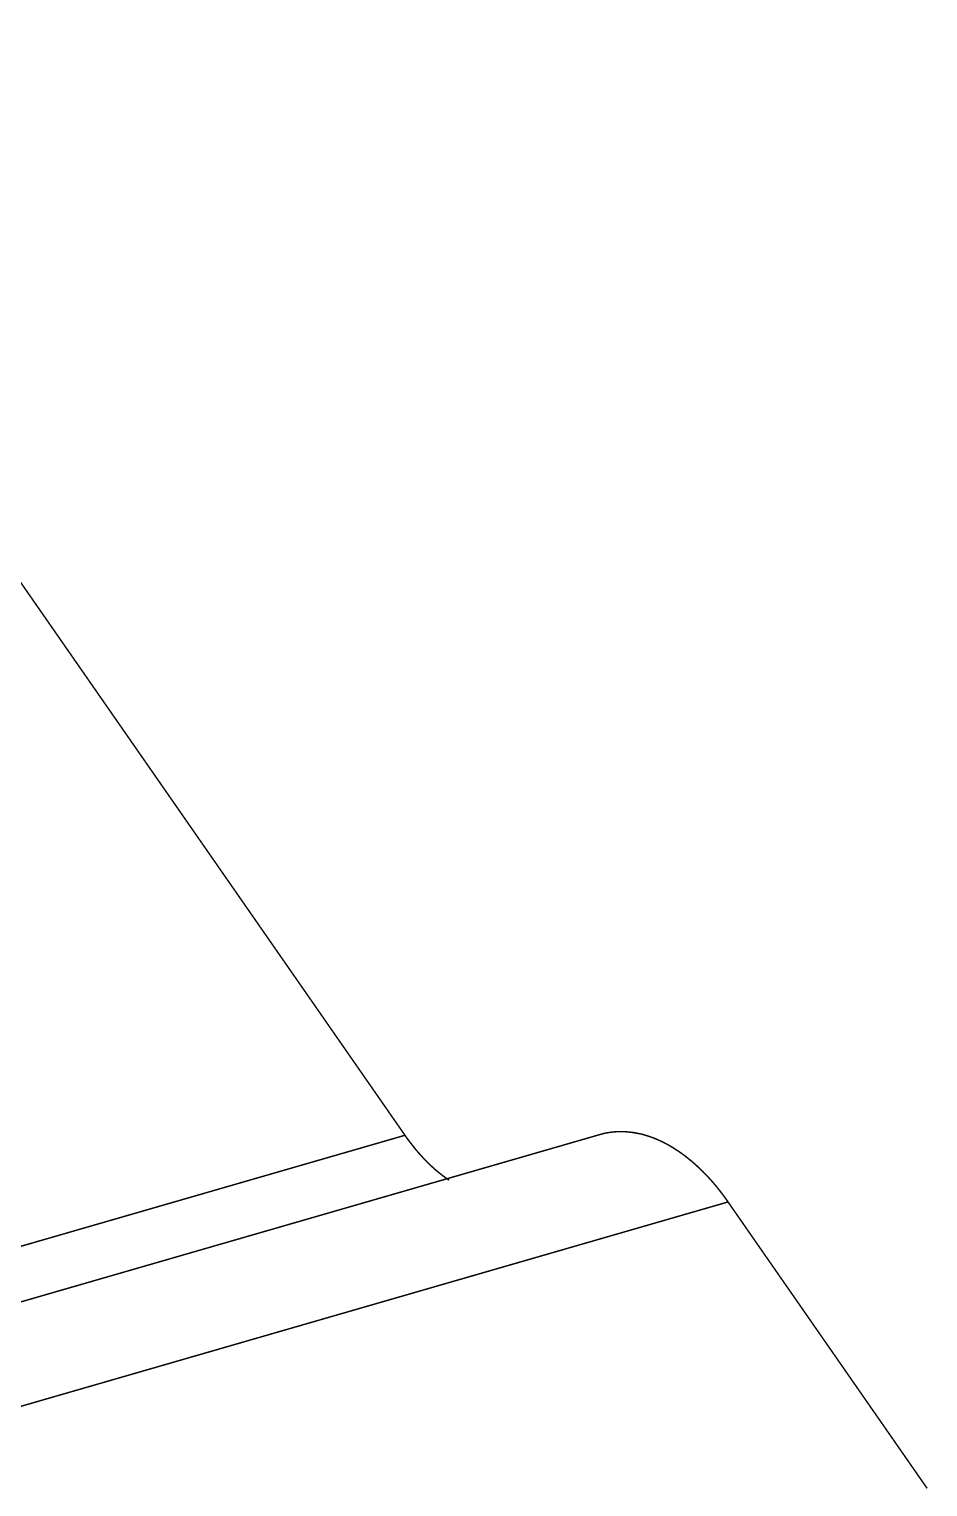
# Model space of a CAD drawing. Header units: millimetres. Extents: x 235 to 830, y 272 to 692.
# Drawn here: x 595.05 to 602.92, y 376.12 to 388.89 of the extents above; entities that cross this region are included whole.
import ezdxf

# ---------------------------------------------------------------- set-up
doc = ezdxf.new("R2010")
doc.units = ezdxf.units.MM
doc.layers.add('Mechanical1', color=6, linetype='Continuous')

msp = doc.modelspace()

# ---------------------------------------------------------------- linework, layer by layer
at = {"layer": 'Mechanical1', "const_width": 0.0127}
for points in [[(577.758, 408.796), (598.34, 379.199)], [(600.13, 379.224), (600.141, 379.225)], [(600.332, 379.224), (600.342, 379.223)], [(590.298, 376.876), (598.34, 379.199)], [(592.008, 376.883), (600.05, 379.206)], [(598.34, 379.199), (598.349, 379.186)], [(598.349, 379.186), (598.358, 379.173)], [(598.358, 379.173), (598.368, 379.159)], [(598.368, 379.159), (598.379, 379.145)], [(598.379, 379.145), (598.391, 379.13)], [(598.391, 379.13), (598.404, 379.113)], [(598.404, 379.113), (598.418, 379.095)], [(600.06, 379.209), (600.069, 379.211)], [(600.069, 379.211), (600.078, 379.214)], [(600.078, 379.214), (600.088, 379.216)], [(600.088, 379.216), (600.098, 379.218)], [(600.098, 379.218), (600.109, 379.22)], [(600.109, 379.22), (600.119, 379.222)], [(600.119, 379.222), (600.13, 379.224)], [(600.342, 379.223), (600.352, 379.221)], [(600.352, 379.221), (600.361, 379.22)], [(600.361, 379.22), (600.37, 379.218)], [(600.37, 379.218), (600.38, 379.216)], [(600.38, 379.216), (600.389, 379.214)], [(600.389, 379.214), (600.398, 379.212)], [(600.398, 379.212), (600.406, 379.21)], [(600.406, 379.21), (600.414, 379.209)], [(600.414, 379.209), (600.422, 379.207)], [(600.422, 379.207), (600.43, 379.204)], [(600.43, 379.204), (600.437, 379.202)], [(600.437, 379.202), (600.445, 379.2)], [(600.445, 379.2), (600.453, 379.198)], [(600.453, 379.198), (600.461, 379.195)], [(600.461, 379.195), (600.468, 379.193)], [(600.468, 379.193), (600.476, 379.19)], [(600.476, 379.19), (600.484, 379.188)], [(600.484, 379.188), (600.491, 379.185)], [(600.491, 379.185), (600.499, 379.182)], [(600.499, 379.182), (600.507, 379.18)], [(600.507, 379.18), (600.514, 379.177)], [(600.514, 379.177), (600.522, 379.174)], [(600.522, 379.174), (600.529, 379.171)], [(600.529, 379.171), (600.537, 379.168)], [(600.537, 379.168), (600.544, 379.165)], [(600.544, 379.165), (600.552, 379.161)], [(600.552, 379.161), (600.559, 379.158)], [(600.559, 379.158), (600.567, 379.155)], [(600.567, 379.155), (600.574, 379.152)], [(600.574, 379.152), (600.581, 379.148)], [(600.581, 379.148), (600.589, 379.145)], [(600.589, 379.145), (600.596, 379.141)], [(600.596, 379.141), (600.603, 379.138)], [(600.603, 379.138), (600.611, 379.134)], [(600.611, 379.134), (600.618, 379.13)], [(600.618, 379.13), (600.625, 379.126)], [(600.625, 379.126), (600.636, 379.121)], [(600.636, 379.121), (600.646, 379.115)], [(600.646, 379.115), (600.656, 379.11)], [(600.656, 379.11), (600.665, 379.104)], [(600.665, 379.104), (600.674, 379.099)], [(600.674, 379.099), (600.684, 379.093)], [(598.418, 379.095), (598.43, 379.08)], [(598.43, 379.08), (598.436, 379.072)], [(598.436, 379.072), (598.443, 379.065)], [(598.443, 379.065), (598.449, 379.057)], [(598.449, 379.057), (598.456, 379.05)], [(598.456, 379.05), (598.462, 379.042)], [(598.462, 379.042), (598.469, 379.035)], [(598.469, 379.035), (598.475, 379.028)], [(598.475, 379.028), (598.481, 379.021)], [(598.481, 379.021), (598.488, 379.014)], [(598.488, 379.014), (598.494, 379.007)], [(598.494, 379.007), (598.5, 379)], [(598.5, 379), (598.507, 378.993)], [(598.507, 378.993), (598.513, 378.987)], [(598.513, 378.987), (598.52, 378.98)], [(598.52, 378.98), (598.526, 378.973)], [(598.526, 378.973), (598.533, 378.967)], [(600.684, 379.093), (600.693, 379.088)], [(600.693, 379.088), (600.702, 379.082)], [(600.702, 379.082), (600.711, 379.076)], [(600.711, 379.076), (600.72, 379.07)], [(600.72, 379.07), (600.728, 379.065)], [(600.728, 379.065), (600.736, 379.06)], [(600.736, 379.06), (600.744, 379.054)], [(600.744, 379.054), (600.751, 379.049)], [(600.751, 379.049), (600.759, 379.044)], [(600.759, 379.044), (600.767, 379.038)], [(600.767, 379.038), (600.774, 379.033)], [(600.774, 379.033), (600.782, 379.027)], [(600.782, 379.027), (600.79, 379.021)], [(600.79, 379.021), (600.797, 379.016)], [(600.797, 379.016), (600.805, 379.01)], [(600.805, 379.01), (600.812, 379.004)], [(600.812, 379.004), (600.819, 378.998)], [(600.819, 378.998), (600.827, 378.992)], [(600.827, 378.992), (600.834, 378.986)], [(600.834, 378.986), (600.841, 378.98)], [(600.841, 378.98), (600.849, 378.974)], [(600.849, 378.974), (600.856, 378.968)], [(598.533, 378.967), (598.539, 378.96)], [(598.539, 378.96), (598.546, 378.953)], [(598.546, 378.953), (598.553, 378.947)], [(598.553, 378.947), (598.56, 378.94)], [(598.56, 378.94), (598.566, 378.934)], [(598.566, 378.934), (598.573, 378.928)], [(598.573, 378.928), (598.58, 378.921)], [(598.58, 378.921), (598.587, 378.915)], [(598.587, 378.915), (598.594, 378.909)], [(598.594, 378.909), (598.601, 378.902)], [(598.601, 378.902), (598.608, 378.896)], [(598.608, 378.896), (598.615, 378.89)], [(598.615, 378.89), (598.622, 378.884)], [(598.622, 378.884), (598.63, 378.878)], [(598.63, 378.878), (598.637, 378.872)], [(598.637, 378.872), (598.644, 378.866)], [(598.644, 378.866), (598.651, 378.861)], [(598.651, 378.861), (598.659, 378.855)], [(598.659, 378.855), (598.666, 378.849)], [(598.666, 378.849), (598.673, 378.843)], [(598.673, 378.843), (598.681, 378.838)], [(600.856, 378.968), (600.863, 378.962)], [(600.863, 378.962), (600.87, 378.956)], [(600.87, 378.956), (600.877, 378.95)], [(600.877, 378.95), (600.884, 378.943)], [(600.884, 378.943), (600.891, 378.937)], [(600.891, 378.937), (600.898, 378.931)], [(600.898, 378.931), (600.905, 378.924)], [(600.905, 378.924), (600.912, 378.918)], [(600.912, 378.918), (600.923, 378.908)], [(600.923, 378.908), (600.934, 378.897)], [(600.934, 378.897), (600.944, 378.887)], [(600.944, 378.887), (600.955, 378.877)], [(600.955, 378.877), (600.965, 378.866)], [(600.965, 378.866), (600.976, 378.855)], [(600.976, 378.855), (600.986, 378.845)], [(600.986, 378.845), (600.996, 378.834)], [(598.681, 378.838), (598.688, 378.832)], [(598.688, 378.832), (598.696, 378.826)], [(598.696, 378.826), (598.704, 378.821)], [(598.704, 378.821), (598.713, 378.815)], [(598.713, 378.815), (598.721, 378.809)], [(598.721, 378.809), (598.722, 378.809)], [(600.996, 378.834), (601.006, 378.823)], [(601.006, 378.823), (601.016, 378.812)], [(601.016, 378.812), (601.025, 378.802)], [(601.025, 378.802), (601.034, 378.792)], [(601.034, 378.792), (601.043, 378.782)], [(601.043, 378.782), (601.051, 378.771)], [(601.051, 378.771), (601.06, 378.761)], [(601.06, 378.761), (601.069, 378.751)], [(601.069, 378.751), (601.077, 378.74)], [(601.077, 378.74), (601.086, 378.73)], [(601.086, 378.73), (601.094, 378.719)], [(601.094, 378.719), (601.102, 378.709)], [(593.129, 376.292), (601.171, 378.615)], [(601.102, 378.709), (601.111, 378.698)], [(601.111, 378.698), (601.119, 378.687)], [(601.119, 378.687), (601.127, 378.677)], [(601.127, 378.677), (601.135, 378.666)], [(601.135, 378.666), (601.143, 378.655)], [(601.143, 378.655), (601.151, 378.644)], [(601.151, 378.644), (601.159, 378.633)], [(601.159, 378.633), (601.166, 378.622)], [(601.166, 378.622), (601.171, 378.615)], [(601.171, 378.615), (602.916, 376.106)]]:
    msp.add_lwpolyline(points, dxfattribs=at)
for points in [[(600.141, 379.225, -0.004571), (600.153, 379.227)], [(600.153, 379.227, -0.004524), (600.165, 379.228)], [(600.165, 379.228, -0.00448), (600.177, 379.229)], [(600.177, 379.229, -0.004929), (600.191, 379.23)], [(600.191, 379.23, -0.005366), (600.206, 379.231)], [(600.206, 379.231, -0.005312), (600.221, 379.231)], [(600.221, 379.231, -0.006215), (600.238, 379.231)], [(600.238, 379.231, -0.007096), (600.259, 379.231)], [(600.259, 379.231, -0.008892), (600.284, 379.229)], [(600.284, 379.229, -0.016179), (600.332, 379.224)], [(600.05, 379.206, -0.004448), (600.06, 379.209)]]:
    msp.add_lwpolyline(points, format="xyb", dxfattribs=at)
at = {"layer": 'Mechanical1', "const_width": 0.00635}
for points in [[(600.138, 379.225, 1), (600.144, 379.225, 1)], [(600.138, 379.225, 1), (600.144, 379.225, 1)], [(600.15, 379.227, 1), (600.156, 379.227, 1)], [(600.15, 379.227, 1), (600.156, 379.227, 1)], [(600.162, 379.228, 1), (600.168, 379.228, 1)], [(600.162, 379.228, 1), (600.168, 379.228, 1)], [(600.174, 379.229, 1), (600.18, 379.229, 1)], [(600.174, 379.229, 1), (600.18, 379.229, 1)], [(600.188, 379.23, 1), (600.194, 379.23, 1)], [(600.188, 379.23, 1), (600.194, 379.23, 1)], [(600.202, 379.231, 1), (600.209, 379.231, 1)], [(600.202, 379.231, 1), (600.209, 379.231, 1)], [(600.217, 379.231, 1), (600.224, 379.231, 1)], [(600.217, 379.231, 1), (600.224, 379.231, 1)], [(600.235, 379.231, 1), (600.241, 379.231, 1)], [(600.235, 379.231, 1), (600.241, 379.231, 1)], [(600.255, 379.231, 1), (600.262, 379.231, 1)], [(600.255, 379.231, 1), (600.262, 379.231, 1)], [(600.281, 379.229, 1), (600.288, 379.229, 1)], [(600.281, 379.229, 1), (600.288, 379.229, 1)], [(600.328, 379.224, 1), (600.335, 379.224, 1)], [(600.328, 379.224, 1), (600.335, 379.224, 1)], [(598.337, 379.199, 1), (598.343, 379.199, 1)], [(598.337, 379.199, 1), (598.343, 379.199, 1)], [(598.337, 379.199, 1), (598.343, 379.199, 1)], [(598.346, 379.186, 1), (598.352, 379.186, 1)], [(598.346, 379.186, 1), (598.352, 379.186, 1)], [(598.355, 379.173, 1), (598.362, 379.173, 1)], [(598.355, 379.173, 1), (598.362, 379.173, 1)], [(598.365, 379.159, 1), (598.372, 379.159, 1)], [(598.365, 379.159, 1), (598.372, 379.159, 1)], [(598.376, 379.145, 1), (598.382, 379.145, 1)], [(598.376, 379.145, 1), (598.382, 379.145, 1)], [(598.388, 379.13, 1), (598.394, 379.13, 1)], [(598.388, 379.13, 1), (598.394, 379.13, 1)], [(598.4, 379.113, 1), (598.407, 379.113, 1)], [(598.4, 379.113, 1), (598.407, 379.113, 1)], [(600.047, 379.206, 1), (600.053, 379.206, 1)], [(600.047, 379.206, 1), (600.053, 379.206, 1)], [(600.057, 379.209, 1), (600.063, 379.209, 1)], [(600.057, 379.209, 1), (600.063, 379.209, 1)], [(600.066, 379.211, 1), (600.072, 379.211, 1)], [(600.066, 379.211, 1), (600.072, 379.211, 1)], [(600.075, 379.214, 1), (600.082, 379.214, 1)], [(600.075, 379.214, 1), (600.082, 379.214, 1)], [(600.084, 379.216, 1), (600.091, 379.216, 1)], [(600.084, 379.216, 1), (600.091, 379.216, 1)], [(600.095, 379.218, 1), (600.101, 379.218, 1)], [(600.095, 379.218, 1), (600.101, 379.218, 1)], [(600.106, 379.22, 1), (600.112, 379.22, 1)], [(600.106, 379.22, 1), (600.112, 379.22, 1)], [(600.116, 379.222, 1), (600.123, 379.222, 1)], [(600.116, 379.222, 1), (600.123, 379.222, 1)], [(600.127, 379.224, 1), (600.133, 379.224, 1)], [(600.127, 379.224, 1), (600.133, 379.224, 1)], [(600.339, 379.223, 1), (600.345, 379.223, 1)], [(600.339, 379.223, 1), (600.345, 379.223, 1)], [(600.348, 379.221, 1), (600.355, 379.221, 1)], [(600.348, 379.221, 1), (600.355, 379.221, 1)], [(600.358, 379.22, 1), (600.364, 379.22, 1)], [(600.358, 379.22, 1), (600.364, 379.22, 1)], [(600.367, 379.218, 1), (600.373, 379.218, 1)], [(600.367, 379.218, 1), (600.373, 379.218, 1)], [(600.376, 379.216, 1), (600.383, 379.216, 1)], [(600.376, 379.216, 1), (600.383, 379.216, 1)], [(600.386, 379.214, 1), (600.392, 379.214, 1)], [(600.386, 379.214, 1), (600.392, 379.214, 1)], [(600.395, 379.212, 1), (600.401, 379.212, 1)], [(600.395, 379.212, 1), (600.401, 379.212, 1)], [(600.403, 379.21, 1), (600.409, 379.21, 1)], [(600.403, 379.21, 1), (600.409, 379.21, 1)], [(600.411, 379.209, 1), (600.417, 379.209, 1)], [(600.411, 379.209, 1), (600.417, 379.209, 1)], [(600.419, 379.207, 1), (600.425, 379.207, 1)], [(600.419, 379.207, 1), (600.425, 379.207, 1)], [(600.426, 379.204, 1), (600.433, 379.204, 1)], [(600.426, 379.204, 1), (600.433, 379.204, 1)], [(600.434, 379.202, 1), (600.441, 379.202, 1)], [(600.434, 379.202, 1), (600.441, 379.202, 1)], [(600.442, 379.2, 1), (600.448, 379.2, 1)], [(600.442, 379.2, 1), (600.448, 379.2, 1)], [(600.45, 379.198, 1), (600.456, 379.198, 1)], [(600.45, 379.198, 1), (600.456, 379.198, 1)], [(600.457, 379.195, 1), (600.464, 379.195, 1)], [(600.457, 379.195, 1), (600.464, 379.195, 1)], [(600.465, 379.193, 1), (600.472, 379.193, 1)], [(600.465, 379.193, 1), (600.472, 379.193, 1)], [(600.473, 379.19, 1), (600.479, 379.19, 1)], [(600.473, 379.19, 1), (600.479, 379.19, 1)], [(600.481, 379.188, 1), (600.487, 379.188, 1)], [(600.481, 379.188, 1), (600.487, 379.188, 1)], [(600.488, 379.185, 1), (600.495, 379.185, 1)], [(600.488, 379.185, 1), (600.495, 379.185, 1)], [(600.496, 379.182, 1), (600.502, 379.182, 1)], [(600.496, 379.182, 1), (600.502, 379.182, 1)], [(600.503, 379.18, 1), (600.51, 379.18, 1)], [(600.503, 379.18, 1), (600.51, 379.18, 1)], [(600.511, 379.177, 1), (600.517, 379.177, 1)], [(600.511, 379.177, 1), (600.517, 379.177, 1)], [(600.519, 379.174, 1), (600.525, 379.174, 1)], [(600.519, 379.174, 1), (600.525, 379.174, 1)], [(600.526, 379.171, 1), (600.533, 379.171, 1)], [(600.526, 379.171, 1), (600.533, 379.171, 1)], [(600.534, 379.168, 1), (600.54, 379.168, 1)], [(600.534, 379.168, 1), (600.54, 379.168, 1)], [(600.541, 379.165, 1), (600.548, 379.165, 1)], [(600.541, 379.165, 1), (600.548, 379.165, 1)], [(600.549, 379.161, 1), (600.555, 379.161, 1)], [(600.549, 379.161, 1), (600.555, 379.161, 1)], [(600.556, 379.158, 1), (600.562, 379.158, 1)], [(600.556, 379.158, 1), (600.562, 379.158, 1)], [(600.563, 379.155, 1), (600.57, 379.155, 1)], [(600.563, 379.155, 1), (600.57, 379.155, 1)], [(600.571, 379.152, 1), (600.577, 379.152, 1)], [(600.571, 379.152, 1), (600.577, 379.152, 1)], [(600.578, 379.148, 1), (600.585, 379.148, 1)], [(600.578, 379.148, 1), (600.585, 379.148, 1)], [(600.586, 379.145, 1), (600.592, 379.145, 1)], [(600.586, 379.145, 1), (600.592, 379.145, 1)], [(600.593, 379.141, 1), (600.599, 379.141, 1)], [(600.593, 379.141, 1), (600.599, 379.141, 1)], [(600.6, 379.138, 1), (600.606, 379.138, 1)], [(600.6, 379.138, 1), (600.606, 379.138, 1)], [(600.607, 379.134, 1), (600.614, 379.134, 1)], [(600.607, 379.134, 1), (600.614, 379.134, 1)], [(600.615, 379.13, 1), (600.621, 379.13, 1)], [(600.615, 379.13, 1), (600.621, 379.13, 1)], [(600.622, 379.126, 1), (600.628, 379.126, 1)], [(600.622, 379.126, 1), (600.628, 379.126, 1)], [(600.632, 379.121, 1), (600.639, 379.121, 1)], [(600.632, 379.121, 1), (600.639, 379.121, 1)], [(600.643, 379.115, 1), (600.649, 379.115, 1)], [(600.643, 379.115, 1), (600.649, 379.115, 1)], [(600.653, 379.11, 1), (600.659, 379.11, 1)], [(600.653, 379.11, 1), (600.659, 379.11, 1)], [(600.662, 379.104, 1), (600.668, 379.104, 1)], [(600.662, 379.104, 1), (600.668, 379.104, 1)], [(600.671, 379.099, 1), (600.678, 379.099, 1)], [(600.671, 379.099, 1), (600.678, 379.099, 1)], [(598.414, 379.095, 1), (598.421, 379.095, 1)], [(598.414, 379.095, 1), (598.421, 379.095, 1)], [(598.427, 379.08, 1), (598.433, 379.08, 1)], [(598.427, 379.08, 1), (598.433, 379.08, 1)], [(598.433, 379.072, 1), (598.44, 379.072, 1)], [(598.433, 379.072, 1), (598.44, 379.072, 1)], [(598.44, 379.065, 1), (598.446, 379.065, 1)], [(598.44, 379.065, 1), (598.446, 379.065, 1)], [(598.446, 379.057, 1), (598.452, 379.057, 1)], [(598.446, 379.057, 1), (598.452, 379.057, 1)], [(598.452, 379.05, 1), (598.459, 379.05, 1)], [(598.452, 379.05, 1), (598.459, 379.05, 1)], [(598.459, 379.042, 1), (598.465, 379.042, 1)], [(598.459, 379.042, 1), (598.465, 379.042, 1)], [(598.466, 379.035, 1), (598.472, 379.035, 1)], [(598.466, 379.035, 1), (598.472, 379.035, 1)], [(598.472, 379.028, 1), (598.478, 379.028, 1)], [(598.472, 379.028, 1), (598.478, 379.028, 1)], [(598.478, 379.021, 1), (598.484, 379.021, 1)], [(598.478, 379.021, 1), (598.484, 379.021, 1)], [(598.484, 379.014, 1), (598.491, 379.014, 1)], [(598.484, 379.014, 1), (598.491, 379.014, 1)], [(598.491, 379.007, 1), (598.497, 379.007, 1)], [(598.491, 379.007, 1), (598.497, 379.007, 1)], [(598.497, 379, 1), (598.503, 379, 1)], [(598.497, 379, 1), (598.503, 379, 1)], [(598.503, 378.993, 1), (598.51, 378.993, 1)], [(598.503, 378.993, 1), (598.51, 378.993, 1)], [(598.51, 378.987, 1), (598.516, 378.987, 1)], [(598.51, 378.987, 1), (598.516, 378.987, 1)], [(598.516, 378.98, 1), (598.523, 378.98, 1)], [(598.516, 378.98, 1), (598.523, 378.98, 1)], [(598.523, 378.973, 1), (598.529, 378.973, 1)], [(598.523, 378.973, 1), (598.529, 378.973, 1)], [(600.68, 379.093, 1), (600.687, 379.093, 1)], [(600.68, 379.093, 1), (600.687, 379.093, 1)], [(600.69, 379.088, 1), (600.696, 379.088, 1)], [(600.69, 379.088, 1), (600.696, 379.088, 1)], [(600.699, 379.082, 1), (600.705, 379.082, 1)], [(600.699, 379.082, 1), (600.705, 379.082, 1)], [(600.708, 379.076, 1), (600.714, 379.076, 1)], [(600.708, 379.076, 1), (600.714, 379.076, 1)], [(600.717, 379.07, 1), (600.723, 379.07, 1)], [(600.717, 379.07, 1), (600.723, 379.07, 1)], [(600.725, 379.065, 1), (600.731, 379.065, 1)], [(600.725, 379.065, 1), (600.731, 379.065, 1)], [(600.733, 379.06, 1), (600.739, 379.06, 1)], [(600.733, 379.06, 1), (600.739, 379.06, 1)], [(600.74, 379.054, 1), (600.747, 379.054, 1)], [(600.74, 379.054, 1), (600.747, 379.054, 1)], [(600.748, 379.049, 1), (600.755, 379.049, 1)], [(600.748, 379.049, 1), (600.755, 379.049, 1)], [(600.756, 379.044, 1), (600.762, 379.044, 1)], [(600.756, 379.044, 1), (600.762, 379.044, 1)], [(600.764, 379.038, 1), (600.77, 379.038, 1)], [(600.764, 379.038, 1), (600.77, 379.038, 1)], [(600.771, 379.033, 1), (600.778, 379.033, 1)], [(600.771, 379.033, 1), (600.778, 379.033, 1)], [(600.779, 379.027, 1), (600.785, 379.027, 1)], [(600.779, 379.027, 1), (600.785, 379.027, 1)], [(600.786, 379.021, 1), (600.793, 379.021, 1)], [(600.786, 379.021, 1), (600.793, 379.021, 1)], [(600.794, 379.016, 1), (600.8, 379.016, 1)], [(600.794, 379.016, 1), (600.8, 379.016, 1)], [(600.801, 379.01, 1), (600.808, 379.01, 1)], [(600.801, 379.01, 1), (600.808, 379.01, 1)], [(600.809, 379.004, 1), (600.815, 379.004, 1)], [(600.809, 379.004, 1), (600.815, 379.004, 1)], [(600.816, 378.998, 1), (600.823, 378.998, 1)], [(600.816, 378.998, 1), (600.823, 378.998, 1)], [(600.824, 378.992, 1), (600.83, 378.992, 1)], [(600.824, 378.992, 1), (600.83, 378.992, 1)], [(600.831, 378.986, 1), (600.837, 378.986, 1)], [(600.831, 378.986, 1), (600.837, 378.986, 1)], [(600.838, 378.98, 1), (600.845, 378.98, 1)], [(600.838, 378.98, 1), (600.845, 378.98, 1)], [(600.846, 378.974, 1), (600.852, 378.974, 1)], [(600.846, 378.974, 1), (600.852, 378.974, 1)], [(598.53, 378.967, 1), (598.536, 378.967, 1)], [(598.53, 378.967, 1), (598.536, 378.967, 1)], [(598.536, 378.96, 1), (598.543, 378.96, 1)], [(598.536, 378.96, 1), (598.543, 378.96, 1)], [(598.543, 378.953, 1), (598.549, 378.953, 1)], [(598.543, 378.953, 1), (598.549, 378.953, 1)], [(598.55, 378.947, 1), (598.556, 378.947, 1)], [(598.55, 378.947, 1), (598.556, 378.947, 1)], [(598.556, 378.94, 1), (598.563, 378.94, 1)], [(598.556, 378.94, 1), (598.563, 378.94, 1)], [(598.563, 378.934, 1), (598.57, 378.934, 1)], [(598.563, 378.934, 1), (598.57, 378.934, 1)], [(598.57, 378.928, 1), (598.576, 378.928, 1)], [(598.57, 378.928, 1), (598.576, 378.928, 1)], [(598.577, 378.921, 1), (598.583, 378.921, 1)], [(598.577, 378.921, 1), (598.583, 378.921, 1)], [(598.584, 378.915, 1), (598.59, 378.915, 1)], [(598.584, 378.915, 1), (598.59, 378.915, 1)], [(598.591, 378.909, 1), (598.597, 378.909, 1)], [(598.591, 378.909, 1), (598.597, 378.909, 1)], [(598.598, 378.902, 1), (598.604, 378.902, 1)], [(598.598, 378.902, 1), (598.604, 378.902, 1)], [(598.605, 378.896, 1), (598.611, 378.896, 1)], [(598.605, 378.896, 1), (598.611, 378.896, 1)], [(598.612, 378.89, 1), (598.618, 378.89, 1)], [(598.612, 378.89, 1), (598.618, 378.89, 1)], [(598.619, 378.884, 1), (598.626, 378.884, 1)], [(598.619, 378.884, 1), (598.626, 378.884, 1)], [(598.626, 378.878, 1), (598.633, 378.878, 1)], [(598.626, 378.878, 1), (598.633, 378.878, 1)], [(598.634, 378.872, 1), (598.64, 378.872, 1)], [(598.634, 378.872, 1), (598.64, 378.872, 1)], [(598.641, 378.866, 1), (598.647, 378.866, 1)], [(598.641, 378.866, 1), (598.647, 378.866, 1)], [(598.648, 378.861, 1), (598.654, 378.861, 1)], [(598.648, 378.861, 1), (598.654, 378.861, 1)], [(598.655, 378.855, 1), (598.662, 378.855, 1)], [(598.655, 378.855, 1), (598.662, 378.855, 1)], [(598.663, 378.849, 1), (598.669, 378.849, 1)], [(598.663, 378.849, 1), (598.669, 378.849, 1)], [(598.67, 378.843, 1), (598.677, 378.843, 1)], [(598.67, 378.843, 1), (598.677, 378.843, 1)], [(600.853, 378.968, 1), (600.859, 378.968, 1)], [(600.853, 378.968, 1), (600.859, 378.968, 1)], [(600.86, 378.962, 1), (600.866, 378.962, 1)], [(600.86, 378.962, 1), (600.866, 378.962, 1)], [(600.867, 378.956, 1), (600.873, 378.956, 1)], [(600.867, 378.956, 1), (600.873, 378.956, 1)], [(600.874, 378.95, 1), (600.88, 378.95, 1)], [(600.874, 378.95, 1), (600.88, 378.95, 1)], [(600.881, 378.943, 1), (600.888, 378.943, 1)], [(600.881, 378.943, 1), (600.888, 378.943, 1)], [(600.888, 378.937, 1), (600.895, 378.937, 1)], [(600.888, 378.937, 1), (600.895, 378.937, 1)], [(600.895, 378.931, 1), (600.902, 378.931, 1)], [(600.895, 378.931, 1), (600.902, 378.931, 1)], [(600.902, 378.924, 1), (600.909, 378.924, 1)], [(600.902, 378.924, 1), (600.909, 378.924, 1)], [(600.909, 378.918, 1), (600.915, 378.918, 1)], [(600.909, 378.918, 1), (600.915, 378.918, 1)], [(600.92, 378.908, 1), (600.926, 378.908, 1)], [(600.92, 378.908, 1), (600.926, 378.908, 1)], [(600.931, 378.897, 1), (600.937, 378.897, 1)], [(600.931, 378.897, 1), (600.937, 378.897, 1)], [(600.941, 378.887, 1), (600.947, 378.887, 1)], [(600.941, 378.887, 1), (600.947, 378.887, 1)], [(600.952, 378.877, 1), (600.958, 378.877, 1)], [(600.952, 378.877, 1), (600.958, 378.877, 1)], [(600.962, 378.866, 1), (600.968, 378.866, 1)], [(600.962, 378.866, 1), (600.968, 378.866, 1)], [(600.972, 378.855, 1), (600.979, 378.855, 1)], [(600.972, 378.855, 1), (600.979, 378.855, 1)], [(600.983, 378.845, 1), (600.989, 378.845, 1)], [(600.983, 378.845, 1), (600.989, 378.845, 1)], [(598.678, 378.838, 1), (598.684, 378.838, 1)], [(598.678, 378.838, 1), (598.684, 378.838, 1)], [(598.685, 378.832, 1), (598.692, 378.832, 1)], [(598.685, 378.832, 1), (598.692, 378.832, 1)], [(598.693, 378.826, 1), (598.7, 378.826, 1)], [(598.693, 378.826, 1), (598.7, 378.826, 1)], [(598.701, 378.821, 1), (598.708, 378.821, 1)], [(598.701, 378.821, 1), (598.708, 378.821, 1)], [(598.709, 378.815, 1), (598.716, 378.815, 1)], [(598.709, 378.815, 1), (598.716, 378.815, 1)], [(598.717, 378.809, 1), (598.724, 378.809, 1)], [(598.717, 378.809, 1), (598.724, 378.809, 1)], [(598.719, 378.809, 1), (598.725, 378.809, 1)], [(600.993, 378.834, 1), (600.999, 378.834, 1)], [(600.993, 378.834, 1), (600.999, 378.834, 1)], [(601.003, 378.823, 1), (601.009, 378.823, 1)], [(601.003, 378.823, 1), (601.009, 378.823, 1)], [(601.013, 378.812, 1), (601.019, 378.812, 1)], [(601.013, 378.812, 1), (601.019, 378.812, 1)], [(601.022, 378.802, 1), (601.028, 378.802, 1)], [(601.022, 378.802, 1), (601.028, 378.802, 1)], [(601.031, 378.792, 1), (601.037, 378.792, 1)], [(601.031, 378.792, 1), (601.037, 378.792, 1)], [(601.039, 378.782, 1), (601.046, 378.782, 1)], [(601.039, 378.782, 1), (601.046, 378.782, 1)], [(601.048, 378.771, 1), (601.055, 378.771, 1)], [(601.048, 378.771, 1), (601.055, 378.771, 1)], [(601.057, 378.761, 1), (601.063, 378.761, 1)], [(601.057, 378.761, 1), (601.063, 378.761, 1)], [(601.065, 378.751, 1), (601.072, 378.751, 1)], [(601.065, 378.751, 1), (601.072, 378.751, 1)], [(601.074, 378.74, 1), (601.08, 378.74, 1)], [(601.074, 378.74, 1), (601.08, 378.74, 1)], [(601.082, 378.73, 1), (601.089, 378.73, 1)], [(601.082, 378.73, 1), (601.089, 378.73, 1)], [(601.091, 378.719, 1), (601.097, 378.719, 1)], [(601.091, 378.719, 1), (601.097, 378.719, 1)], [(601.099, 378.709, 1), (601.106, 378.709, 1)], [(601.099, 378.709, 1), (601.106, 378.709, 1)], [(601.107, 378.698, 1), (601.114, 378.698, 1)], [(601.107, 378.698, 1), (601.114, 378.698, 1)], [(601.116, 378.687, 1), (601.122, 378.687, 1)], [(601.116, 378.687, 1), (601.122, 378.687, 1)], [(601.124, 378.677, 1), (601.13, 378.677, 1)], [(601.124, 378.677, 1), (601.13, 378.677, 1)], [(601.132, 378.666, 1), (601.138, 378.666, 1)], [(601.132, 378.666, 1), (601.138, 378.666, 1)], [(601.14, 378.655, 1), (601.146, 378.655, 1)], [(601.14, 378.655, 1), (601.146, 378.655, 1)], [(601.148, 378.644, 1), (601.154, 378.644, 1)], [(601.148, 378.644, 1), (601.154, 378.644, 1)], [(601.155, 378.633, 1), (601.162, 378.633, 1)], [(601.155, 378.633, 1), (601.162, 378.633, 1)], [(601.163, 378.622, 1), (601.17, 378.622, 1)], [(601.163, 378.622, 1), (601.17, 378.622, 1)], [(601.168, 378.615, 1), (601.174, 378.615, 1)], [(601.168, 378.615, 1), (601.174, 378.615, 1)], [(601.168, 378.615, 1), (601.174, 378.615, 1)]]:
    msp.add_lwpolyline(points, format="xyb", close=True, dxfattribs=at)

doc.saveas('drawing.dxf')
